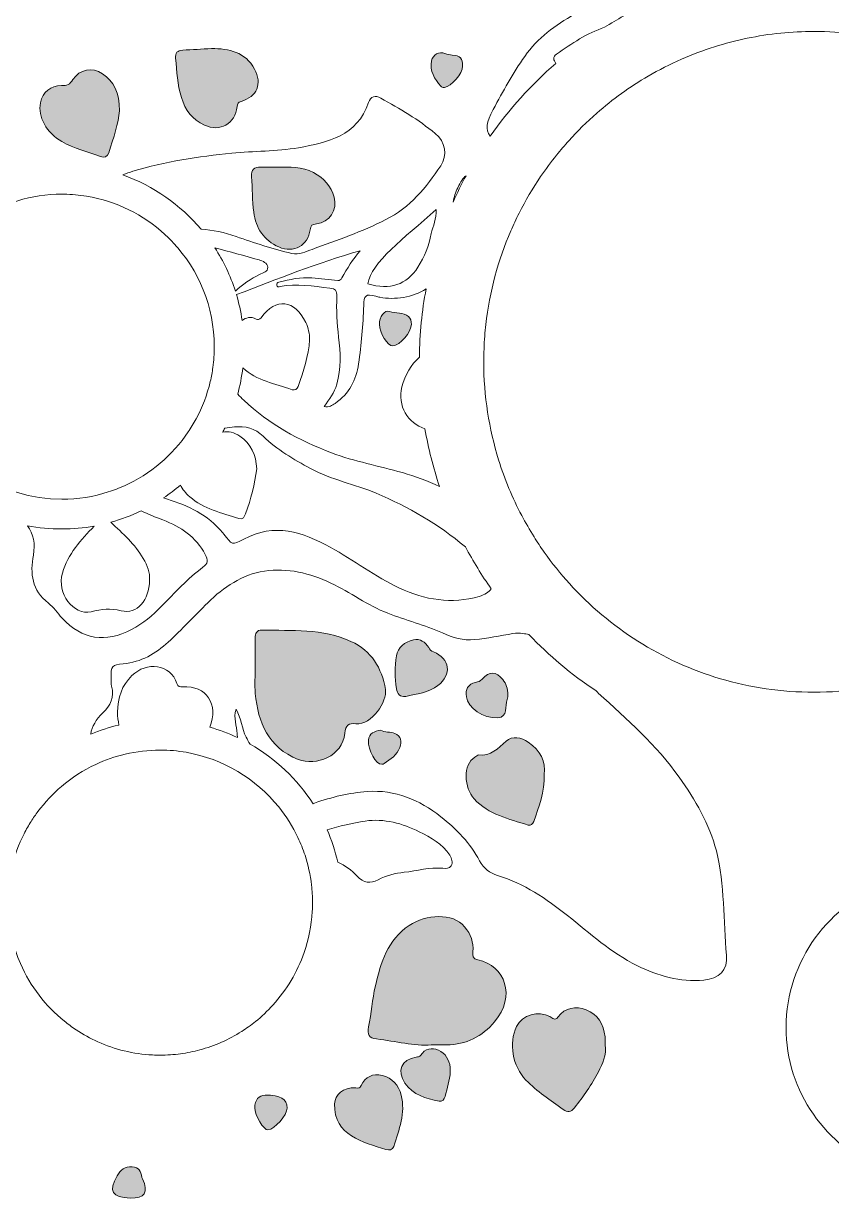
# Model space of a CAD drawing. Header units: inches. Extents: x 0 to 12, y -12 to 0.
# Drawn here: x 3.095 to 6.065, y -9.073 to -4.757 of the extents above; entities that cross this region are included whole.
import ezdxf

# ---------------------------------------------------------------- set-up
doc = ezdxf.new("R2010")
doc.units = ezdxf.units.IN
doc.header["$MEASUREMENT"] = 0
doc.layers.add('Layer 1', color=7, linetype='Continuous')

# ---------------------------------------------------------------- blocks, each defined once
blk = doc.blocks.new('block 2')
at = {"layer": 'Layer 1', "true_color": 0xffffff}
h = blk.add_hatch(color=7, dxfattribs=at)
h.dxf.hatch_style = 2
edge = h.paths.add_edge_path()
edge.add_spline(control_points=[(3.76, -5.1306), (3.818, -5.1571), (3.8734, -5.1259), (3.8803, -5.0626), (3.8814, -5.0519), (3.8831, -5.0469), (3.8949, -5.0435), (3.9536, -5.0268), (3.973, -4.979), (3.9445, -4.9254), (3.9102, -4.861), (3.8507, -4.8499), (3.7859, -4.8493), (3.7507, -4.8513), (3.7155, -4.8536), (3.6803, -4.8554), (3.6611, -4.8564), (3.6521, -4.865), (3.6542, -4.8851), (3.6592, -4.9335), (3.6605, -4.9819), (3.6754, -5.0293), (3.6901, -5.0758), (3.7158, -5.1104), (3.76, -5.1306)], knot_values=[0, 0, 0, 0, 1, 1, 1, 2, 2, 2, 3, 3, 3, 4, 4, 4, 5, 5, 5, 6, 6, 6, 7, 7, 7, 8, 8, 8, 8], degree=3, periodic=1)
h = blk.add_hatch(color=7, dxfattribs=at)
h.dxf.hatch_style = 2
edge = h.paths.add_edge_path()
edge.add_spline(control_points=[(4.6442, -4.8674), (4.6214, -4.8591), (4.6, -4.8711), (4.5952, -4.8949), (4.5875, -4.9324), (4.606, -4.9609), (4.6287, -4.9875), (4.6321, -4.9915), (4.6362, -4.9934), (4.6423, -4.9926), (4.6678, -4.9889), (4.709, -4.9412), (4.7092, -4.9144), (4.7093, -4.8854), (4.7004, -4.8754), (4.6711, -4.8736), (4.6615, -4.873), (4.6531, -4.8706), (4.6442, -4.8674)], knot_values=[0, 0, 0, 0, 1, 1, 1, 2, 2, 2, 3, 3, 3, 4, 4, 4, 5, 5, 5, 6, 6, 6, 6], degree=3, periodic=1)
h = blk.add_hatch(color=7, dxfattribs=at)
h.dxf.hatch_style = 2
edge = h.paths.add_edge_path()
edge.add_spline(control_points=[(3.2366, -5.1912), (3.2813, -5.2161), (3.3308, -5.2286), (3.3785, -5.2456), (3.3928, -5.2507), (3.4034, -5.2474), (3.4082, -5.2326), (3.426, -5.1775), (3.4453, -5.1228), (3.4474, -5.0778), (3.4478, -5.0109), (3.4269, -4.9696), (3.3858, -4.9421), (3.3483, -4.917), (3.3005, -4.9249), (3.277, -4.9635), (3.2659, -4.9817), (3.254, -4.986), (3.2344, -4.9856), (3.195, -4.9847), (3.166, -5.0097), (3.1577, -5.0485), (3.1468, -5.0996), (3.18, -5.1595), (3.2366, -5.1912)], knot_values=[0, 0, 0, 0, 1, 1, 1, 2, 2, 2, 3, 3, 3, 4, 4, 4, 5, 5, 5, 6, 6, 6, 7, 7, 7, 8, 8, 8, 8], degree=3, periodic=1)
h = blk.add_hatch(color=7, dxfattribs=at)
h.dxf.hatch_style = 2
edge = h.paths.add_edge_path()
edge.add_spline(control_points=[(3.9415, -5.4504), (3.9492, -5.5084), (3.9778, -5.554), (4.0336, -5.5782), (4.0885, -5.6019), (4.1407, -5.5735), (4.1487, -5.5149), (4.1509, -5.4989), (4.1567, -5.4949), (4.1718, -5.4932), (4.2196, -5.4877), (4.2498, -5.4423), (4.2367, -5.3955), (4.2251, -5.3546), (4.1996, -5.3246), (4.1613, -5.305), (4.1186, -5.2832), (4.0728, -5.2848), (4.0271, -5.2848), (4.0073, -5.2848), (3.9875, -5.2859), (3.9678, -5.2845), (3.9413, -5.2826), (3.9323, -5.2955), (3.9337, -5.3198), (3.9362, -5.3634), (3.9358, -5.4073), (3.9415, -5.4504)], knot_values=[0, 0, 0, 0, 1, 1, 1, 2, 2, 2, 3, 3, 3, 4, 4, 4, 5, 5, 5, 6, 6, 6, 7, 7, 7, 8, 8, 8, 9, 9, 9, 9], degree=3, periodic=1)
h = blk.add_hatch(color=7, dxfattribs=at)
h.dxf.hatch_style = 2
edge = h.paths.add_edge_path()
edge.add_spline(control_points=[(4.4522, -5.9418), (4.4782, -5.9407), (4.5218, -5.8899), (4.521, -5.8618), (4.5207, -5.851), (4.5189, -5.8404), (4.5104, -5.8335), (4.4904, -5.8172), (4.4636, -5.8243), (4.4406, -5.8148), (4.4231, -5.8076), (4.4026, -5.8363), (4.403, -5.8621), (4.4035, -5.8935), (4.4339, -5.9426), (4.4522, -5.9418)], knot_values=[0, 0, 0, 0, 1, 1, 1, 2, 2, 2, 3, 3, 3, 4, 4, 4, 5, 5, 5, 5], degree=3, periodic=1)
h = blk.add_hatch(color=7, dxfattribs=at)
h.dxf.hatch_style = 2
edge = h.paths.add_edge_path()
edge.add_spline(control_points=[(4.4256, -7.2035), (4.4119, -7.1244), (4.3746, -7.0615), (4.2987, -7.0267), (4.1937, -6.9785), (4.0813, -6.9883), (3.9707, -6.9852), (3.9523, -6.9847), (3.9465, -6.9982), (3.9466, -7.0149), (3.9468, -7.0503), (3.9467, -7.0857), (3.9467, -7.1211), (3.9467, -7.1533), (3.9441, -7.1858), (3.9472, -7.2177), (3.9577, -7.3255), (3.993, -7.4156), (4.1052, -7.4603), (4.1697, -7.486), (4.2685, -7.449), (4.2763, -7.3639), (4.2791, -7.3338), (4.29, -7.3265), (4.3161, -7.3291), (4.3764, -7.3351), (4.4329, -7.2459), (4.4256, -7.2035)], knot_values=[0, 0, 0, 0, 1, 1, 1, 2, 2, 2, 3, 3, 3, 4, 4, 4, 5, 5, 5, 6, 6, 6, 7, 7, 7, 8, 8, 8, 9, 9, 9, 9], degree=3, periodic=1)
h = blk.add_hatch(color=7, dxfattribs=at)
h.dxf.hatch_style = 2
edge = h.paths.add_edge_path()
edge.add_spline(control_points=[(4.602, -7.0657), (4.5932, -7.0623), (4.589, -7.0564), (4.5843, -7.0496), (4.5708, -7.0298), (4.5541, -7.0145), (4.528, -7.0211), (4.4967, -7.0289), (4.471, -7.0483), (4.466, -7.0799), (4.4596, -7.1195), (4.459, -7.1604), (4.4658, -7.2007), (4.469, -7.2199), (4.478, -7.2315), (4.4999, -7.2287), (4.5406, -7.2193), (4.584, -7.2151), (4.6185, -7.1887), (4.6711, -7.1485), (4.6625, -7.089), (4.602, -7.0657)], knot_values=[0, 0, 0, 0, 1, 1, 1, 2, 2, 2, 3, 3, 3, 4, 4, 4, 5, 5, 5, 6, 6, 6, 7, 7, 7, 7], degree=3, periodic=1)
h = blk.add_hatch(color=7, dxfattribs=at)
h.dxf.hatch_style = 2
edge = h.paths.add_edge_path()
edge.add_spline(control_points=[(4.8386, -7.3072), (4.8762, -7.3042), (4.8646, -7.2645), (4.8729, -7.2403), (4.8753, -7.2336), (4.8751, -7.226), (4.8753, -7.2247), (4.8763, -7.199), (4.8687, -7.182), (4.8569, -7.1671), (4.8319, -7.1356), (4.8072, -7.1349), (4.7808, -7.1655), (4.7738, -7.1736), (4.766, -7.1753), (4.7568, -7.1774), (4.729, -7.184), (4.7181, -7.2018), (4.7228, -7.2306), (4.7294, -7.2708), (4.7846, -7.3115), (4.8386, -7.3072)], knot_values=[0, 0, 0, 0, 1, 1, 1, 2, 2, 2, 3, 3, 3, 4, 4, 4, 5, 5, 5, 6, 6, 6, 7, 7, 7, 7], degree=3, periodic=1)
h = blk.add_hatch(color=7, dxfattribs=at)
h.dxf.hatch_style = 2
edge = h.paths.add_edge_path()
edge.add_spline(control_points=[(4.4599, -7.3646), (4.4432, -7.358), (4.4232, -7.3628), (4.4077, -7.3523), (4.3857, -7.3578), (4.3645, -7.3634), (4.3631, -7.3894), (4.361, -7.4263), (4.3913, -7.479), (4.4121, -7.4779), (4.4152, -7.4778), (4.4186, -7.4772), (4.421, -7.4755), (4.4444, -7.46), (4.4677, -7.4437), (4.4784, -7.4164), (4.4868, -7.3949), (4.4834, -7.3739), (4.4599, -7.3646)], knot_values=[0, 0, 0, 0, 1, 1, 1, 2, 2, 2, 3, 3, 3, 4, 4, 4, 5, 5, 5, 6, 6, 6, 6], degree=3, periodic=1)
h = blk.add_hatch(color=7, dxfattribs=at)
h.dxf.hatch_style = 2
edge = h.paths.add_edge_path()
edge.add_spline(control_points=[(4.9505, -7.397), (4.9244, -7.3787), (4.8917, -7.3728), (4.8692, -7.3932), (4.839, -7.4207), (4.8125, -7.4483), (4.7675, -7.444), (4.7635, -7.4436), (4.759, -7.4495), (4.7545, -7.4521), (4.709, -7.4777), (4.7141, -7.565), (4.7515, -7.6051), (4.8051, -7.6627), (4.8789, -7.6791), (4.9497, -7.7013), (4.9602, -7.7046), (4.967, -7.6982), (4.9707, -7.6878), (4.9896, -7.6341), (5.01, -7.5808), (5.0092, -7.5153), (5.0154, -7.4686), (4.994, -7.4274), (4.9505, -7.397)], knot_values=[0, 0, 0, 0, 1, 1, 1, 2, 2, 2, 3, 3, 3, 4, 4, 4, 5, 5, 5, 6, 6, 6, 7, 7, 7, 8, 8, 8, 8], degree=3, periodic=1)
h = blk.add_hatch(color=7, dxfattribs=at)
h.dxf.hatch_style = 2
edge = h.paths.add_edge_path()
edge.add_spline(control_points=[(4.7166, -8.0751), (4.6732, -8.0222), (4.5736, -8.0291), (4.5127, -8.0699), (4.4333, -8.123), (4.4087, -8.2059), (4.3885, -8.292), (4.3768, -8.3416), (4.3739, -8.3926), (4.3636, -8.4422), (4.3576, -8.4709), (4.365, -8.4834), (4.3928, -8.4869), (4.4628, -8.4957), (4.5319, -8.5132), (4.5939, -8.5088), (4.6188, -8.5088), (4.6344, -8.509), (4.65, -8.5087), (4.7217, -8.5072), (4.7804, -8.4786), (4.8266, -8.424), (4.9061, -8.33), (4.8661, -8.2173), (4.7645, -8.1969), (4.7451, -8.193), (4.746, -8.1804), (4.7472, -8.1666), (4.75, -8.1316), (4.7393, -8.1028), (4.7166, -8.0751)], knot_values=[0, 0, 0, 0, 1, 1, 1, 2, 2, 2, 3, 3, 3, 4, 4, 4, 5, 5, 5, 6, 6, 6, 7, 7, 7, 8, 8, 8, 9, 9, 9, 10, 10, 10, 10], degree=3, periodic=1)
h = blk.add_hatch(color=7, dxfattribs=at)
h.dxf.hatch_style = 2
edge = h.paths.add_edge_path()
edge.add_spline(control_points=[(5.2329, -8.4789), (5.2266, -8.4338), (5.2058, -8.3954), (5.1626, -8.3798), (5.1255, -8.3664), (5.0863, -8.3698), (5.059, -8.407), (5.0487, -8.4211), (5.0397, -8.4104), (5.0299, -8.4049), (4.9871, -8.3808), (4.9291, -8.3984), (4.9075, -8.4416), (4.8778, -8.501), (4.8924, -8.5876), (4.9419, -8.638), (4.9827, -8.6797), (5.0315, -8.7116), (5.0784, -8.7457), (5.0949, -8.7577), (5.1071, -8.7565), (5.1205, -8.7395), (5.1532, -8.6978), (5.1836, -8.6548), (5.2081, -8.6078), (5.224, -8.5771), (5.2384, -8.546), (5.2331, -8.5087), (5.2331, -8.4996), (5.2344, -8.489), (5.2329, -8.4789)], knot_values=[0, 0, 0, 0, 1, 1, 1, 2, 2, 2, 3, 3, 3, 4, 4, 4, 5, 5, 5, 6, 6, 6, 7, 7, 7, 8, 8, 8, 9, 9, 9, 10, 10, 10, 10], degree=3, periodic=1)
h = blk.add_hatch(color=7, dxfattribs=at)
h.dxf.hatch_style = 2
edge = h.paths.add_edge_path()
edge.add_spline(control_points=[(4.6201, -8.5279), (4.5956, -8.5178), (4.5709, -8.5211), (4.5548, -8.5473), (4.5513, -8.5529), (4.5443, -8.5527), (4.5381, -8.5538), (4.4842, -8.5633), (4.4663, -8.6037), (4.497, -8.6492), (4.5267, -8.6933), (4.5743, -8.7055), (4.6224, -8.7153), (4.6351, -8.7178), (4.6415, -8.7085), (4.6444, -8.6978), (4.6523, -8.6679), (4.6622, -8.6384), (4.6636, -8.6072), (4.6636, -8.602), (4.6642, -8.5967), (4.6635, -8.5916), (4.6596, -8.5632), (4.6467, -8.5389), (4.6201, -8.5279)], knot_values=[0, 0, 0, 0, 1, 1, 1, 2, 2, 2, 3, 3, 3, 4, 4, 4, 5, 5, 5, 6, 6, 6, 7, 7, 7, 8, 8, 8, 8], degree=3, periodic=1)
h = blk.add_hatch(color=7, dxfattribs=at)
h.dxf.hatch_style = 2
edge = h.paths.add_edge_path()
edge.add_spline(control_points=[(4.3361, -8.6583), (4.3316, -8.6676), (4.3262, -8.6677), (4.3165, -8.6668), (4.2702, -8.6626), (4.2388, -8.6919), (4.2386, -8.7251), (4.2373, -8.7856), (4.2629, -8.8188), (4.3006, -8.8424), (4.3394, -8.8668), (4.3839, -8.879), (4.4274, -8.8928), (4.4397, -8.8966), (4.4513, -8.8948), (4.4557, -8.8813), (4.4756, -8.8202), (4.5002, -8.7592), (4.4831, -8.6933), (4.4738, -8.6574), (4.451, -8.6293), (4.4133, -8.6206), (4.3792, -8.6126), (4.3519, -8.6258), (4.3361, -8.6583)], knot_values=[0, 0, 0, 0, 1, 1, 1, 2, 2, 2, 3, 3, 3, 4, 4, 4, 5, 5, 5, 6, 6, 6, 7, 7, 7, 8, 8, 8, 8], degree=3, periodic=1)
h = blk.add_hatch(color=7, dxfattribs=at)
h.dxf.hatch_style = 2
edge = h.paths.add_edge_path()
edge.add_spline(control_points=[(3.9937, -8.8208), (4.0183, -8.8187), (4.0638, -8.7668), (4.0639, -8.7405), (4.0642, -8.7078), (4.0388, -8.6928), (3.9838, -8.6934), (3.9597, -8.6937), (3.945, -8.7114), (3.9452, -8.74), (3.9453, -8.7674), (3.9782, -8.8221), (3.9937, -8.8208)], knot_values=[0, 0, 0, 0, 1, 1, 1, 2, 2, 2, 3, 3, 3, 4, 4, 4, 4], degree=3, periodic=1)
h = blk.add_hatch(color=7, dxfattribs=at)
h.dxf.hatch_style = 2
edge = h.paths.add_edge_path()
edge.add_spline(control_points=[(3.4942, -8.9562), (3.4683, -8.9552), (3.4512, -8.968), (3.4389, -8.9896), (3.4069, -9.0464), (3.4206, -9.0696), (3.4875, -9.0714), (3.5416, -9.0728), (3.5561, -9.0501), (3.5322, -9.0011), (3.5313, -8.9992), (3.5301, -8.9974), (3.5298, -8.9954), (3.5273, -8.9738), (3.5197, -8.9571), (3.4942, -8.9562)], knot_values=[0, 0, 0, 0, 1, 1, 1, 2, 2, 2, 3, 3, 3, 4, 4, 4, 5, 5, 5, 5], degree=3, periodic=1)
at = {"layer": 'Layer 1', "lineweight": 0}
for points, knots in [([(4.8219, -5.073), (4.8574, -5.0064), (4.8937, -4.9399), (4.9373, -4.8781), (4.9849, -4.8106), (5.049, -4.7624), (5.121, -4.7235), (5.163, -4.7009), (5.2049, -4.6798), (5.2516, -4.6674), (5.2927, -4.6566), (5.338, -4.668), (5.3741, -4.6921), (5.3247, -4.7159), (5.2769, -4.7423), (5.2308, -4.7713), (5.166, -4.7928), (5.1101, -4.8309), (5.0545, -4.8695), (5.0394, -4.88), (5.0433, -4.8919), (5.0515, -4.9042), (4.9606, -4.9827), (4.8798, -5.0724), (4.8109, -5.1712), (4.7915, -5.1448), (4.7959, -5.1214), (4.8219, -5.073)], [0, 0, 0, 0, 1, 1, 1, 2, 2, 2, 3, 3, 3, 4, 4, 4, 5, 5, 5, 6, 6, 6, 7, 7, 7, 8, 8, 8, 9, 9, 9, 9]), ([(7.0028, -6.6823), (6.981, -6.7142), (6.9577, -6.7452), (6.933, -6.7748), (6.9137, -6.7981), (6.8934, -6.8207), (6.8723, -6.8425), (6.7834, -6.9346), (6.6801, -7.0127), (6.5659, -7.0731), (6.4477, -7.1357), (6.3178, -7.1794), (6.1806, -7.1999), (6.1217, -7.2088), (6.0615, -7.2134), (6.0001, -7.2134), (5.8808, -7.2134), (5.7655, -7.196), (5.6566, -7.1638), (5.4405, -7.0999), (5.2494, -6.9774), (5.1017, -6.8146), (5.0685, -6.7781), (5.0376, -6.7395), (5.009, -6.6991), (4.996, -6.6807), (4.9835, -6.6621), (4.9716, -6.643), (4.9555, -6.6174), (4.9403, -6.5912), (4.9263, -6.5644), (4.892, -6.4995), (4.8635, -6.4313), (4.8415, -6.3603), (4.8059, -6.2464), (4.7867, -6.1255), (4.7867, -6), (4.7867, -5.9682), (4.788, -5.9366), (4.7905, -5.9053), (4.7915, -5.8912), (4.7928, -5.8771), (4.7945, -5.8631), (4.8081, -5.7423), (4.8395, -5.6267), (4.8863, -5.5192), (4.8956, -5.4973), (4.9058, -5.4757), (4.9165, -5.4545), (4.9402, -5.4077), (4.9667, -5.3627), (4.9959, -5.3196), (5.0145, -5.2925), (5.034, -5.2662), (5.0547, -5.2406), (5.069, -5.2227), (5.0838, -5.2052), (5.0994, -5.1882), (5.1313, -5.1524), (5.1656, -5.1187), (5.2019, -5.087), (5.2602, -5.036), (5.3235, -4.9903), (5.3909, -4.951), (5.4305, -4.928), (5.4713, -4.9071), (5.5135, -4.8887), (5.5528, -4.8713), (5.5933, -4.856), (5.6347, -4.8431), (5.7128, -4.8182), (5.7944, -4.8012), (5.8784, -4.7928), (5.9184, -4.7888), (5.959, -4.7867), (6.0001, -4.7867), (6.0522, -4.7867), (6.1034, -4.79), (6.1537, -4.7963), (6.2981, -4.8148), (6.4347, -4.8585), (6.5587, -4.9232), (6.6073, -4.9485), (6.654, -4.977), (6.6984, -5.0084), (6.7378, -5.0363), (6.7753, -5.0663), (6.811, -5.0985), (6.8312, -5.1164), (6.8505, -5.135), (6.8691, -5.1544), (6.886, -5.1716), (6.9023, -5.1894), (6.918, -5.2075), (7.0269, -5.3335), (7.1103, -5.482), (7.1603, -5.6449), (7.1744, -5.6906), (7.1858, -5.7374), (7.1942, -5.7852), (7.2017, -5.8263), (7.207, -5.8681), (7.2101, -5.9105), (7.2123, -5.94), (7.2134, -5.9699), (7.2134, -6), (7.2134, -6.018), (7.213, -6.0357), (7.2122, -6.0534), (7.2067, -6.1813), (7.1812, -6.3041), (7.1388, -6.4188), (7.1255, -6.455), (7.1103, -6.4906), (7.0938, -6.5252), (7.0792, -6.5553), (7.0634, -6.5848), (7.0465, -6.6135), (7.0327, -6.637), (7.0181, -6.6599), (7.0028, -6.6823)], [0, 0, 0, 0, 1, 1, 1, 2, 2, 2, 3, 3, 3, 4, 4, 4, 5, 5, 5, 6, 6, 6, 7, 7, 7, 8, 8, 8, 9, 9, 9, 10, 10, 10, 11, 11, 11, 12, 12, 12, 13, 13, 13, 14, 14, 14, 15, 15, 15, 16, 16, 16, 17, 17, 17, 18, 18, 18, 19, 19, 19, 20, 20, 20, 21, 21, 21, 22, 22, 22, 23, 23, 23, 24, 24, 24, 25, 25, 25, 26, 26, 26, 27, 27, 27, 28, 28, 28, 29, 29, 29, 30, 30, 30, 31, 31, 31, 32, 32, 32, 33, 33, 33, 34, 34, 34, 35, 35, 35, 36, 36, 36, 37, 37, 37, 38, 38, 38, 39, 39, 39, 40, 40, 40, 40]), ([(3.76, -5.1306), (3.818, -5.1571), (3.8734, -5.1259), (3.8803, -5.0626), (3.8814, -5.0519), (3.8831, -5.0469), (3.8949, -5.0435), (3.9536, -5.0268), (3.973, -4.979), (3.9445, -4.9254), (3.9102, -4.861), (3.8507, -4.8499), (3.7859, -4.8493), (3.7507, -4.8513), (3.7155, -4.8536), (3.6803, -4.8554), (3.6611, -4.8564), (3.6521, -4.865), (3.6542, -4.8851), (3.6592, -4.9335), (3.6605, -4.9819), (3.6754, -5.0293), (3.6901, -5.0758), (3.7158, -5.1104), (3.76, -5.1306)], [0, 0, 0, 0, 1, 1, 1, 2, 2, 2, 3, 3, 3, 4, 4, 4, 5, 5, 5, 6, 6, 6, 7, 7, 7, 8, 8, 8, 8]), ([(4.6442, -4.8674), (4.6214, -4.8591), (4.6, -4.8711), (4.5952, -4.8949), (4.5875, -4.9324), (4.606, -4.9609), (4.6287, -4.9875), (4.6321, -4.9915), (4.6362, -4.9934), (4.6423, -4.9926), (4.6678, -4.9889), (4.709, -4.9412), (4.7092, -4.9144), (4.7093, -4.8854), (4.7004, -4.8754), (4.6711, -4.8736), (4.6615, -4.873), (4.6531, -4.8706), (4.6442, -4.8674)], [0, 0, 0, 0, 1, 1, 1, 2, 2, 2, 3, 3, 3, 4, 4, 4, 5, 5, 5, 6, 6, 6, 6]), ([(3.2366, -5.1912), (3.2813, -5.2161), (3.3308, -5.2286), (3.3785, -5.2456), (3.3928, -5.2507), (3.4034, -5.2474), (3.4082, -5.2326), (3.426, -5.1775), (3.4453, -5.1228), (3.4474, -5.0778), (3.4478, -5.0109), (3.4269, -4.9696), (3.3858, -4.9421), (3.3483, -4.917), (3.3005, -4.9249), (3.277, -4.9635), (3.2659, -4.9817), (3.254, -4.986), (3.2344, -4.9856), (3.195, -4.9847), (3.166, -5.0097), (3.1577, -5.0485), (3.1468, -5.0996), (3.18, -5.1595), (3.2366, -5.1912)], [0, 0, 0, 0, 1, 1, 1, 2, 2, 2, 3, 3, 3, 4, 4, 4, 5, 5, 5, 6, 6, 6, 7, 7, 7, 8, 8, 8, 8]), ([(3.4974, -5.3002), (3.6158, -5.2641), (3.738, -5.246), (3.8605, -5.2337), (3.9419, -5.2255), (4.0241, -5.2278), (4.1053, -5.2137), (4.2149, -5.1942), (4.3206, -5.1705), (4.3637, -5.0477), (4.3713, -5.0256), (4.3877, -5.0198), (4.4081, -5.0313), (4.4778, -5.0705), (4.5472, -5.1103), (4.6085, -5.1616), (4.6455, -5.1923), (4.6544, -5.2409), (4.6284, -5.2799), (4.5755, -5.3598), (4.5156, -5.433), (4.4269, -5.4778), (4.3395, -5.5219), (4.2477, -5.5538), (4.1562, -5.5869), (4.1322, -5.5956), (4.1091, -5.6085), (4.0815, -5.6019), (4.0119, -5.5853), (3.944, -5.5635), (3.8766, -5.54), (3.834, -5.5252), (3.7908, -5.5152), (3.7476, -5.513), (3.6719, -5.4234), (3.5731, -5.3538), (3.4605, -5.3137), (3.4726, -5.3085), (3.4848, -5.3041), (3.4974, -5.3002)], [0, 0, 0, 0, 1, 1, 1, 2, 2, 2, 3, 3, 3, 4, 4, 4, 5, 5, 5, 6, 6, 6, 7, 7, 7, 8, 8, 8, 9, 9, 9, 10, 10, 10, 11, 11, 11, 12, 12, 12, 13, 13, 13, 13]), ([(3.9415, -5.4504), (3.9492, -5.5084), (3.9778, -5.554), (4.0336, -5.5782), (4.0885, -5.6019), (4.1407, -5.5735), (4.1487, -5.5149), (4.1509, -5.4989), (4.1567, -5.4949), (4.1718, -5.4932), (4.2196, -5.4877), (4.2498, -5.4423), (4.2367, -5.3955), (4.2251, -5.3546), (4.1996, -5.3246), (4.1613, -5.305), (4.1186, -5.2832), (4.0728, -5.2848), (4.0271, -5.2848), (4.0073, -5.2848), (3.9875, -5.2859), (3.9678, -5.2845), (3.9413, -5.2826), (3.9323, -5.2955), (3.9337, -5.3198), (3.9362, -5.3634), (3.9358, -5.4073), (3.9415, -5.4504)], [0, 0, 0, 0, 1, 1, 1, 2, 2, 2, 3, 3, 3, 4, 4, 4, 5, 5, 5, 6, 6, 6, 7, 7, 7, 8, 8, 8, 9, 9, 9, 9]), ([(4.6909, -5.3606), (4.7006, -5.3395), (4.7108, -5.3246), (4.7216, -5.3163), (4.7045, -5.348), (4.6887, -5.3803), (4.6741, -5.4134), (4.6777, -5.3955), (4.6831, -5.3778), (4.6909, -5.3606)], [0, 0, 0, 0, 1, 1, 1, 2, 2, 2, 3, 3, 3, 3]), ([(2.7009, -6.1102), (2.6847, -6.0578), (2.6759, -6.0021), (2.6759, -5.9445), (2.6759, -5.9394), (2.676, -5.9342), (2.676, -5.9291), (2.6767, -5.9075), (2.6785, -5.8863), (2.6815, -5.8655), (2.6822, -5.86), (2.683, -5.8548), (2.684, -5.8495), (2.7058, -5.7223), (2.7706, -5.6096), (2.863, -5.5271), (2.8849, -5.5075), (2.9083, -5.4896), (2.9331, -5.4735), (2.9763, -5.4457), (3.0235, -5.4235), (3.0738, -5.4084), (3.1252, -5.3927), (3.1798, -5.3844), (3.2362, -5.3844), (3.2388, -5.3844), (3.2415, -5.3844), (3.2441, -5.3845), (3.2722, -5.3848), (3.2998, -5.3873), (3.3267, -5.3917), (3.4367, -5.4096), (3.536, -5.4598), (3.6147, -5.532), (3.6253, -5.5417), (3.6356, -5.5519), (3.6455, -5.5625), (3.7391, -5.6627), (3.7963, -5.797), (3.7963, -5.9445), (3.7963, -5.9703), (3.7945, -5.9956), (3.7912, -6.0205), (3.7888, -6.038), (3.7856, -6.0552), (3.7817, -6.0721), (3.7703, -6.1207), (3.7526, -6.1669), (3.7294, -6.2098), (3.7206, -6.2262), (3.7109, -6.242), (3.7005, -6.2574), (3.6426, -6.3432), (3.5613, -6.4123), (3.466, -6.4552), (3.4469, -6.4639), (3.4272, -6.4716), (3.4069, -6.478), (3.353, -6.4953), (3.2956, -6.5046), (3.2362, -6.5046), (3.0094, -6.5046), (2.8135, -6.3692), (2.7256, -6.1749), (2.716, -6.1539), (2.7078, -6.1324), (2.7009, -6.1102)], [0, 0, 0, 0, 1, 1, 1, 2, 2, 2, 3, 3, 3, 4, 4, 4, 5, 5, 5, 6, 6, 6, 7, 7, 7, 8, 8, 8, 9, 9, 9, 10, 10, 10, 11, 11, 11, 12, 12, 12, 13, 13, 13, 14, 14, 14, 15, 15, 15, 16, 16, 16, 17, 17, 17, 18, 18, 18, 19, 19, 19, 20, 20, 20, 21, 21, 21, 22, 22, 22, 22]), ([(4.5938, -5.5292), (4.5845, -5.5728), (4.5694, -5.6146), (4.5449, -5.6523), (4.5024, -5.7178), (4.4435, -5.7373), (4.3606, -5.7134), (4.3731, -5.6337), (4.4931, -5.5477), (4.6115, -5.4409), (4.6141, -5.4741), (4.5997, -5.5012), (4.5938, -5.5292)], [0, 0, 0, 0, 1, 1, 1, 2, 2, 2, 3, 3, 3, 4, 4, 4, 4]), ([(3.7981, -5.581), (3.8526, -5.5955), (3.9069, -5.6105), (3.961, -5.6257), (3.9749, -5.6296), (3.9912, -5.637), (3.9926, -5.6523), (3.9944, -5.6699), (3.9752, -5.6721), (3.9631, -5.6787), (3.931, -5.6959), (3.9006, -5.7155), (3.8738, -5.7403), (3.8556, -5.6835), (3.8301, -5.63), (3.7981, -5.581)], [0, 0, 0, 0, 1, 1, 1, 2, 2, 2, 3, 3, 3, 4, 4, 4, 5, 5, 5, 5]), ([(3.901, -6.0225), (3.9527, -6.068), (4.0192, -6.0814), (4.0823, -6.1023), (4.0926, -6.1057), (4.1012, -6.0998), (4.1046, -6.09), (4.1241, -6.0343), (4.1427, -5.9783), (4.1467, -5.9187), (4.1467, -5.8964), (4.1421, -5.8755), (4.1326, -5.8554), (4.0925, -5.771), (4.0227, -5.7633), (3.9681, -5.8379), (3.9623, -5.8457), (3.9566, -5.847), (3.9499, -5.8429), (3.9309, -5.8313), (3.9117, -5.8384), (3.8985, -5.8478), (3.8985, -5.8478), (3.8985, -5.8478), (3.8985, -5.8478), (3.894, -5.8155), (3.887, -5.7838), (3.8777, -5.7531), (4.0283, -5.6959), (4.1773, -5.6355), (4.3331, -5.5919), (4.3062, -5.6232), (4.2847, -5.657), (4.2652, -5.6921), (4.2619, -5.698), (4.2577, -5.702), (4.2505, -5.7012), (4.2187, -5.6982), (4.1867, -5.6955), (4.1551, -5.6921), (4.1135, -5.6877), (4.074, -5.6981), (4.0341, -5.7069), (4.0288, -5.708), (4.0247, -5.7124), (4.0258, -5.7182), (4.027, -5.7253), (4.0331, -5.7249), (4.0381, -5.7239), (4.0995, -5.7105), (4.1598, -5.7227), (4.2205, -5.7291), (4.2426, -5.7313), (4.2474, -5.7385), (4.2467, -5.7599), (4.2449, -5.8096), (4.2473, -5.8589), (4.2534, -5.9089), (4.2602, -5.966), (4.263, -6.0245), (4.2466, -6.0823), (4.2377, -6.1135), (4.2192, -6.1378), (4.1998, -6.1645), (4.219, -6.1689), (4.2294, -6.1599), (4.2403, -6.1525), (4.2926, -6.118), (4.3178, -6.0663), (4.3266, -6.0073), (4.337, -5.9364), (4.3431, -5.865), (4.3455, -5.7934), (4.3467, -5.7549), (4.3524, -5.75), (4.3902, -5.7585), (4.3953, -5.7596), (4.4002, -5.7619), (4.4052, -5.763), (4.4592, -5.7732), (4.5258, -5.7641), (4.5749, -5.732), (4.5595, -5.8134), (4.551, -5.8973), (4.5501, -5.9828), (4.5201, -6.0102), (4.4981, -6.0463), (4.4862, -6.0923), (4.4684, -6.161), (4.508, -6.2269), (4.5708, -6.2456), (4.5831, -6.3182), (4.601, -6.3891), (4.624, -6.4575), (4.5805, -6.4374), (4.5349, -6.4209), (4.4877, -6.407), (4.4013, -6.3817), (4.3122, -6.3666), (4.2277, -6.3342), (4.1085, -6.2887), (3.997, -6.2292), (3.9044, -6.141), (3.897, -6.1339), (3.8897, -6.1267), (3.8824, -6.1192), (3.891, -6.0878), (3.8973, -6.0555), (3.901, -6.0225)], [0, 0, 0, 0, 1, 1, 1, 2, 2, 2, 3, 3, 3, 4, 4, 4, 5, 5, 5, 6, 6, 6, 7, 7, 7, 8, 8, 8, 9, 9, 9, 10, 10, 10, 11, 11, 11, 12, 12, 12, 13, 13, 13, 14, 14, 14, 15, 15, 15, 16, 16, 16, 17, 17, 17, 18, 18, 18, 19, 19, 19, 20, 20, 20, 21, 21, 21, 22, 22, 22, 23, 23, 23, 24, 24, 24, 25, 25, 25, 26, 26, 26, 27, 27, 27, 28, 28, 28, 29, 29, 29, 30, 30, 30, 31, 31, 31, 32, 32, 32, 33, 33, 33, 34, 34, 34, 35, 35, 35, 36, 36, 36, 36]), ([(4.4522, -5.9418), (4.4782, -5.9407), (4.5218, -5.8899), (4.521, -5.8618), (4.5207, -5.851), (4.5189, -5.8404), (4.5104, -5.8335), (4.4904, -5.8172), (4.4636, -5.8243), (4.4406, -5.8148), (4.4231, -5.8076), (4.4026, -5.8363), (4.403, -5.8621), (4.4035, -5.8935), (4.4339, -5.9426), (4.4522, -5.9418)], [0, 0, 0, 0, 1, 1, 1, 2, 2, 2, 3, 3, 3, 4, 4, 4, 5, 5, 5, 5]), ([(3.6717, -6.4525), (3.6718, -6.4525), (3.6718, -6.4524), (3.6719, -6.4524), (3.6801, -6.4684), (3.6917, -6.4828), (3.706, -6.4955), (3.7572, -6.5414), (3.824, -6.5544), (3.8867, -6.5756), (3.902, -6.5808), (3.9075, -6.5677), (3.9113, -6.5577), (3.9314, -6.5041), (3.9451, -6.4489), (3.9525, -6.3929), (3.9503, -6.3422), (3.9313, -6.3014), (3.8901, -6.2725), (3.8704, -6.2587), (3.8478, -6.2544), (3.8271, -6.2589), (3.8271, -6.2589), (3.8271, -6.2588), (3.8272, -6.2588), (3.8299, -6.2537), (3.8326, -6.2487), (3.8351, -6.2435), (3.8469, -6.242), (3.8587, -6.2406), (3.8706, -6.2392), (3.9097, -6.2349), (3.9455, -6.2434), (3.976, -6.2734), (4.0266, -6.3232), (4.0884, -6.3578), (4.1502, -6.3919), (4.2263, -6.4337), (4.3122, -6.4488), (4.3912, -6.4824), (4.5105, -6.5332), (4.621, -6.5971), (4.7192, -6.6794), (4.7477, -6.733), (4.7795, -6.7845), (4.8144, -6.8338), (4.8055, -6.8459), (4.7906, -6.8555), (4.7702, -6.8613), (4.6685, -6.8905), (4.5702, -6.8746), (4.4769, -6.831), (4.3876, -6.7895), (4.3091, -6.7284), (4.2227, -6.681), (4.1199, -6.6246), (4.0178, -6.5902), (3.9045, -6.6516), (3.8624, -6.6744), (3.8612, -6.6719), (3.8309, -6.6327), (3.8263, -6.627), (3.8217, -6.6214), (3.8169, -6.616), (3.7598, -6.5538), (3.6865, -6.5223), (3.6097, -6.4999), (3.6313, -6.4853), (3.652, -6.4695), (3.6717, -6.4525)], [0, 0, 0, 0, 1, 1, 1, 2, 2, 2, 3, 3, 3, 4, 4, 4, 5, 5, 5, 6, 6, 6, 7, 7, 7, 8, 8, 8, 9, 9, 9, 10, 10, 10, 11, 11, 11, 12, 12, 12, 13, 13, 13, 14, 14, 14, 15, 15, 15, 16, 16, 16, 17, 17, 17, 18, 18, 18, 19, 19, 19, 20, 20, 20, 21, 21, 21, 22, 22, 22, 23, 23, 23, 23]), ([(3.2367, -6.9412), (3.2198, -6.9231), (3.206, -6.9009), (3.1865, -6.886), (3.1258, -6.8396), (3.1188, -6.7778), (3.1315, -6.7096), (3.1391, -6.6684), (3.132, -6.6323), (3.1094, -6.6019), (3.1503, -6.6098), (3.1928, -6.6139), (3.2362, -6.6139), (3.2769, -6.6139), (3.3166, -6.6103), (3.3552, -6.6034), (3.3552, -6.6034), (3.3553, -6.6034), (3.3553, -6.6034), (3.306, -6.6537), (3.2582, -6.7052), (3.238, -6.7763), (3.2175, -6.8486), (3.278, -6.9331), (3.3437, -6.9176), (3.3822, -6.9085), (3.4142, -6.9048), (3.4542, -6.9143), (3.5129, -6.9281), (3.5575, -6.8752), (3.5584, -6.8021), (3.5607, -6.7745), (3.5501, -6.7473), (3.5353, -6.7222), (3.5046, -6.6699), (3.46, -6.6298), (3.4159, -6.5894), (3.416, -6.5894), (3.416, -6.5894), (3.416, -6.5894), (3.4547, -6.5787), (3.4917, -6.5645), (3.5272, -6.5473), (3.5533, -6.5594), (3.5802, -6.5706), (3.6078, -6.5809), (3.6731, -6.6055), (3.7292, -6.6428), (3.7631, -6.7077), (3.7741, -6.7282), (3.7733, -6.7405), (3.7544, -6.7546), (3.6984, -6.7966), (3.6513, -6.8478), (3.6027, -6.8975), (3.5698, -6.9312), (3.5349, -6.961), (3.4927, -6.9831), (3.3965, -7.0335), (3.3112, -7.0206), (3.2367, -6.9412)], [0, 0, 0, 0, 1, 1, 1, 2, 2, 2, 3, 3, 3, 4, 4, 4, 5, 5, 5, 6, 6, 6, 7, 7, 7, 8, 8, 8, 9, 9, 9, 10, 10, 10, 11, 11, 11, 12, 12, 12, 13, 13, 13, 14, 14, 14, 15, 15, 15, 16, 16, 16, 17, 17, 17, 18, 18, 18, 19, 19, 19, 20, 20, 20, 20]), ([(5.5956, -8.2705), (5.5078, -8.2785), (5.427, -8.2559), (5.3495, -8.2171), (5.2549, -8.1698), (5.1772, -8.0989), (5.0951, -8.0339), (5.0166, -7.9719), (4.9349, -7.9162), (4.8378, -7.8863), (4.8097, -7.8775), (4.7859, -7.8609), (4.7716, -7.8331), (4.7373, -7.7674), (4.6867, -7.7159), (4.6292, -7.6707), (4.5499, -7.6084), (4.4608, -7.5707), (4.3588, -7.5782), (4.2927, -7.5831), (4.2276, -7.5984), (4.1649, -7.6207), (4.163, -7.6214), (4.1612, -7.6221), (4.1594, -7.6228), (4.1009, -7.5327), (4.0213, -7.4574), (3.9277, -7.4041), (3.9226, -7.3957), (3.9177, -7.3871), (3.9133, -7.3782), (3.8973, -7.3467), (3.8959, -7.31), (3.8767, -7.2755), (3.8651, -7.3095), (3.8794, -7.3373), (3.8805, -7.3655), (3.8806, -7.3705), (3.881, -7.3753), (3.8816, -7.3802), (3.8491, -7.3648), (3.8151, -7.352), (3.7799, -7.342), (3.8144, -7.2591), (3.7673, -7.1877), (3.6801, -7.1939), (3.6694, -7.1946), (3.6628, -7.1935), (3.6591, -7.1817), (3.6349, -7.1088), (3.5469, -7.1003), (3.4937, -7.1521), (3.4565, -7.1885), (3.4417, -7.2332), (3.4401, -7.2874), (3.4412, -7.303), (3.4431, -7.3185), (3.4456, -7.3341), (3.4099, -7.3423), (3.3753, -7.3535), (3.3422, -7.3673), (3.3466, -7.3389), (3.3616, -7.3131), (3.387, -7.2889), (3.4145, -7.2628), (3.4301, -7.231), (3.4188, -7.1909), (3.416, -7.181), (3.417, -7.1702), (3.4169, -7.1598), (3.4165, -7.1188), (3.4202, -7.1123), (3.4619, -7.1087), (3.5274, -7.103), (3.5805, -7.0721), (3.6269, -7.0294), (3.677, -6.9831), (3.7237, -6.933), (3.7723, -6.885), (3.831, -6.8271), (3.8983, -6.7813), (3.9808, -6.7688), (4.0659, -6.7559), (4.147, -6.7759), (4.2251, -6.8128), (4.2963, -6.8463), (4.3599, -6.8948), (4.4337, -6.9231), (4.5003, -6.9485), (4.5695, -6.967), (4.6352, -6.9959), (4.6723, -7.0121), (4.7116, -7.0249), (4.7528, -7.0203), (4.8001, -7.0152), (4.847, -7.0063), (4.894, -6.9981), (4.9065, -6.9957), (4.918, -6.996), (4.9306, -6.9977), (4.9383, -6.9987), (4.9456, -7), (4.9527, -7.0019), (5.0266, -7.0791), (5.109, -7.1482), (5.1984, -7.2077), (5.2015, -7.2107), (5.2047, -7.2138), (5.2078, -7.2167), (5.314, -7.3131), (5.4212, -7.4082), (5.5053, -7.5259), (5.5647, -7.6091), (5.6159, -7.697), (5.6416, -7.7962), (5.6738, -7.9217), (5.666, -8.0519), (5.6791, -8.1796), (5.6845, -8.2349), (5.651, -8.2653), (5.5956, -8.2705)], [0, 0, 0, 0, 1, 1, 1, 2, 2, 2, 3, 3, 3, 4, 4, 4, 5, 5, 5, 6, 6, 6, 7, 7, 7, 8, 8, 8, 9, 9, 9, 10, 10, 10, 11, 11, 11, 12, 12, 12, 13, 13, 13, 14, 14, 14, 15, 15, 15, 16, 16, 16, 17, 17, 17, 18, 18, 18, 19, 19, 19, 20, 20, 20, 21, 21, 21, 22, 22, 22, 23, 23, 23, 24, 24, 24, 25, 25, 25, 26, 26, 26, 27, 27, 27, 28, 28, 28, 29, 29, 29, 30, 30, 30, 31, 31, 31, 32, 32, 32, 33, 33, 33, 34, 34, 34, 35, 35, 35, 36, 36, 36, 37, 37, 37, 38, 38, 38, 39, 39, 39, 40, 40, 40, 40]), ([(4.4256, -7.2035), (4.4119, -7.1244), (4.3746, -7.0615), (4.2987, -7.0267), (4.1937, -6.9785), (4.0813, -6.9883), (3.9707, -6.9852), (3.9523, -6.9847), (3.9465, -6.9982), (3.9466, -7.0149), (3.9468, -7.0503), (3.9467, -7.0857), (3.9467, -7.1211), (3.9467, -7.1533), (3.9441, -7.1858), (3.9472, -7.2177), (3.9577, -7.3255), (3.993, -7.4156), (4.1052, -7.4603), (4.1697, -7.486), (4.2685, -7.449), (4.2763, -7.3639), (4.2791, -7.3338), (4.29, -7.3265), (4.3161, -7.3291), (4.3764, -7.3351), (4.4329, -7.2459), (4.4256, -7.2035)], [0, 0, 0, 0, 1, 1, 1, 2, 2, 2, 3, 3, 3, 4, 4, 4, 5, 5, 5, 6, 6, 6, 7, 7, 7, 8, 8, 8, 9, 9, 9, 9]), ([(4.602, -7.0657), (4.5932, -7.0623), (4.589, -7.0564), (4.5843, -7.0496), (4.5708, -7.0298), (4.5541, -7.0145), (4.528, -7.0211), (4.4967, -7.0289), (4.471, -7.0483), (4.466, -7.0799), (4.4596, -7.1195), (4.459, -7.1604), (4.4658, -7.2007), (4.469, -7.2199), (4.478, -7.2315), (4.4999, -7.2287), (4.5406, -7.2193), (4.584, -7.2151), (4.6185, -7.1887), (4.6711, -7.1485), (4.6625, -7.089), (4.602, -7.0657)], [0, 0, 0, 0, 1, 1, 1, 2, 2, 2, 3, 3, 3, 4, 4, 4, 5, 5, 5, 6, 6, 6, 7, 7, 7, 7]), ([(4.8386, -7.3072), (4.8762, -7.3042), (4.8646, -7.2645), (4.8729, -7.2403), (4.8753, -7.2336), (4.8751, -7.226), (4.8753, -7.2247), (4.8763, -7.199), (4.8687, -7.182), (4.8569, -7.1671), (4.8319, -7.1356), (4.8072, -7.1349), (4.7808, -7.1655), (4.7738, -7.1736), (4.766, -7.1753), (4.7568, -7.1774), (4.729, -7.184), (4.7181, -7.2018), (4.7228, -7.2306), (4.7294, -7.2708), (4.7846, -7.3115), (4.8386, -7.3072)], [0, 0, 0, 0, 1, 1, 1, 2, 2, 2, 3, 3, 3, 4, 4, 4, 5, 5, 5, 6, 6, 6, 7, 7, 7, 7]), ([(4.4599, -7.3646), (4.4432, -7.358), (4.4232, -7.3628), (4.4077, -7.3523), (4.3857, -7.3578), (4.3645, -7.3634), (4.3631, -7.3894), (4.361, -7.4263), (4.3913, -7.479), (4.4121, -7.4779), (4.4152, -7.4778), (4.4186, -7.4772), (4.421, -7.4755), (4.4444, -7.46), (4.4677, -7.4437), (4.4784, -7.4164), (4.4868, -7.3949), (4.4834, -7.3739), (4.4599, -7.3646)], [0, 0, 0, 0, 1, 1, 1, 2, 2, 2, 3, 3, 3, 4, 4, 4, 5, 5, 5, 6, 6, 6, 6]), ([(4.9505, -7.397), (4.9244, -7.3787), (4.8917, -7.3728), (4.8692, -7.3932), (4.839, -7.4207), (4.8125, -7.4483), (4.7675, -7.444), (4.7635, -7.4436), (4.759, -7.4495), (4.7545, -7.4521), (4.709, -7.4777), (4.7141, -7.565), (4.7515, -7.6051), (4.8051, -7.6627), (4.8789, -7.6791), (4.9497, -7.7013), (4.9602, -7.7046), (4.967, -7.6982), (4.9707, -7.6878), (4.9896, -7.6341), (5.01, -7.5808), (5.0092, -7.5153), (5.0154, -7.4686), (4.994, -7.4274), (4.9505, -7.397)], [0, 0, 0, 0, 1, 1, 1, 2, 2, 2, 3, 3, 3, 4, 4, 4, 5, 5, 5, 6, 6, 6, 7, 7, 7, 8, 8, 8, 8]), ([(4.0119, -8.3624), (3.992, -8.3844), (3.9705, -8.4046), (3.9473, -8.4231), (3.9312, -8.436), (3.9145, -8.4481), (3.897, -8.4592), (3.897, -8.4592), (3.8969, -8.4592), (3.8969, -8.4592), (3.8498, -8.4892), (3.798, -8.5123), (3.7428, -8.5271), (3.7199, -8.5334), (3.6963, -8.5381), (3.6723, -8.5413), (3.6477, -8.5446), (3.6227, -8.5463), (3.5973, -8.5463), (3.588, -8.5463), (3.5787, -8.546), (3.5695, -8.5456), (3.4983, -8.5421), (3.4305, -8.5253), (3.3687, -8.4974), (3.3406, -8.4849), (3.3138, -8.4702), (3.2885, -8.4534), (3.2737, -8.4434), (3.2592, -8.4328), (3.2453, -8.4216), (3.2109, -8.3938), (3.1798, -8.3619), (3.1527, -8.3266), (3.1253, -8.291), (3.1022, -8.252), (3.084, -8.2103), (3.071, -8.1812), (3.0606, -8.1506), (3.053, -8.1191), (3.0426, -8.0764), (3.037, -8.032), (3.037, -7.9862), (3.037, -7.9837), (3.037, -7.9813), (3.0372, -7.9788), (3.0373, -7.9612), (3.0384, -7.9435), (3.0402, -7.9263), (3.0427, -7.9025), (3.0467, -7.8794), (3.0522, -7.8566), (3.0624, -7.8134), (3.0777, -7.772), (3.0974, -7.7332), (3.0974, -7.7332), (3.0974, -7.7331), (3.0974, -7.7331), (3.1053, -7.7174), (3.1141, -7.7024), (3.1234, -7.6877), (3.1313, -7.6752), (3.1397, -7.6631), (3.1484, -7.6513), (3.1738, -7.6174), (3.2028, -7.5866), (3.2351, -7.5592), (3.273, -7.527), (3.3152, -7.4998), (3.3609, -7.4784), (3.3952, -7.4623), (3.4316, -7.4496), (3.4692, -7.4407), (3.5103, -7.4312), (3.5533, -7.426), (3.5973, -7.426), (3.6301, -7.426), (3.6622, -7.4288), (3.6933, -7.4342), (3.8298, -7.458), (3.9494, -7.5312), (4.0331, -7.6346), (4.0609, -7.6691), (4.0848, -7.7069), (4.1038, -7.7473), (4.1138, -7.7682), (4.1226, -7.79), (4.1298, -7.8124), (4.1413, -7.8474), (4.1494, -7.8841), (4.1537, -7.9217), (4.1562, -7.9428), (4.1574, -7.9644), (4.1574, -7.9862), (4.1574, -7.997), (4.1572, -8.0078), (4.1565, -8.0185), (4.1535, -8.071), (4.1433, -8.1217), (4.1266, -8.1694), (4.1016, -8.2416), (4.0622, -8.307), (4.0119, -8.3624)], [0, 0, 0, 0, 1, 1, 1, 2, 2, 2, 3, 3, 3, 4, 4, 4, 5, 5, 5, 6, 6, 6, 7, 7, 7, 8, 8, 8, 9, 9, 9, 10, 10, 10, 11, 11, 11, 12, 12, 12, 13, 13, 13, 14, 14, 14, 15, 15, 15, 16, 16, 16, 17, 17, 17, 18, 18, 18, 19, 19, 19, 20, 20, 20, 21, 21, 21, 22, 22, 22, 23, 23, 23, 24, 24, 24, 25, 25, 25, 26, 26, 26, 27, 27, 27, 28, 28, 28, 29, 29, 29, 30, 30, 30, 31, 31, 31, 32, 32, 32, 33, 33, 33, 34, 34, 34, 34]), ([(4.6672, -7.8506), (4.6613, -7.8621), (4.647, -7.861), (4.636, -7.86), (4.5877, -7.8556), (4.5415, -7.8695), (4.4942, -7.8749), (4.4613, -7.8787), (4.4285, -7.886), (4.399, -7.9019), (4.3691, -7.9177), (4.3451, -7.9146), (4.3215, -7.8892), (4.3005, -7.8664), (4.2765, -7.8498), (4.2501, -7.8378), (4.2408, -7.7964), (4.2276, -7.7566), (4.2109, -7.7185), (4.2573, -7.706), (4.3038, -7.6935), (4.3512, -7.6867), (4.4206, -7.6767), (4.4878, -7.6949), (4.5499, -7.726), (4.5922, -7.7471), (4.6352, -7.7698), (4.6619, -7.8124), (4.6697, -7.8249), (4.6737, -7.838), (4.6672, -7.8506)], [0, 0, 0, 0, 1, 1, 1, 2, 2, 2, 3, 3, 3, 4, 4, 4, 5, 5, 5, 6, 6, 6, 7, 7, 7, 8, 8, 8, 9, 9, 9, 10, 10, 10, 10]), ([(6.4584, -9.0046), (6.3865, -9.0046), (6.3176, -8.991), (6.2544, -8.9662), (6.046, -8.8844), (5.8981, -8.6814), (5.8981, -8.4445), (5.8981, -8.1987), (6.0573, -7.9894), (6.2781, -7.9141), (6.3347, -7.8948), (6.3953, -7.8844), (6.4584, -7.8844), (6.478, -7.8844), (6.4973, -7.8853), (6.5163, -7.8873), (6.6338, -7.8995), (6.7406, -7.948), (6.8253, -8.0216), (6.8374, -8.032), (6.849, -8.043), (6.8599, -8.0545), (6.8728, -8.0677), (6.8849, -8.0814), (6.8965, -8.0959), (6.9273, -8.1345), (6.9531, -8.1771), (6.9728, -8.2231), (7.0008, -8.2875), (7.0169, -8.3584), (7.0184, -8.4327), (7.0185, -8.4366), (7.0185, -8.4406), (7.0185, -8.4445), (7.0185, -8.7534), (6.7673, -9.0046), (6.4584, -9.0046)], [0, 0, 0, 0, 1, 1, 1, 2, 2, 2, 3, 3, 3, 4, 4, 4, 5, 5, 5, 6, 6, 6, 7, 7, 7, 8, 8, 8, 9, 9, 9, 10, 10, 10, 11, 11, 11, 12, 12, 12, 12]), ([(4.7166, -8.0751), (4.6732, -8.0222), (4.5736, -8.0291), (4.5127, -8.0699), (4.4333, -8.123), (4.4087, -8.2059), (4.3885, -8.292), (4.3768, -8.3416), (4.3739, -8.3926), (4.3636, -8.4422), (4.3576, -8.4709), (4.365, -8.4834), (4.3928, -8.4869), (4.4628, -8.4957), (4.5319, -8.5132), (4.5939, -8.5088), (4.6188, -8.5088), (4.6344, -8.509), (4.65, -8.5087), (4.7217, -8.5072), (4.7804, -8.4786), (4.8266, -8.424), (4.9061, -8.33), (4.8661, -8.2173), (4.7645, -8.1969), (4.7451, -8.193), (4.746, -8.1804), (4.7472, -8.1666), (4.75, -8.1316), (4.7393, -8.1028), (4.7166, -8.0751)], [0, 0, 0, 0, 1, 1, 1, 2, 2, 2, 3, 3, 3, 4, 4, 4, 5, 5, 5, 6, 6, 6, 7, 7, 7, 8, 8, 8, 9, 9, 9, 10, 10, 10, 10]), ([(5.2329, -8.4789), (5.2266, -8.4338), (5.2058, -8.3954), (5.1626, -8.3798), (5.1255, -8.3664), (5.0863, -8.3698), (5.059, -8.407), (5.0487, -8.4211), (5.0397, -8.4104), (5.0299, -8.4049), (4.9871, -8.3808), (4.9291, -8.3984), (4.9075, -8.4416), (4.8778, -8.501), (4.8924, -8.5876), (4.9419, -8.638), (4.9827, -8.6797), (5.0315, -8.7116), (5.0784, -8.7457), (5.0949, -8.7577), (5.1071, -8.7565), (5.1205, -8.7395), (5.1532, -8.6978), (5.1836, -8.6548), (5.2081, -8.6078), (5.224, -8.5771), (5.2384, -8.546), (5.2331, -8.5087), (5.2331, -8.4996), (5.2344, -8.489), (5.2329, -8.4789)], [0, 0, 0, 0, 1, 1, 1, 2, 2, 2, 3, 3, 3, 4, 4, 4, 5, 5, 5, 6, 6, 6, 7, 7, 7, 8, 8, 8, 9, 9, 9, 10, 10, 10, 10]), ([(4.6201, -8.5279), (4.5956, -8.5178), (4.5709, -8.5211), (4.5548, -8.5473), (4.5513, -8.5529), (4.5443, -8.5527), (4.5381, -8.5538), (4.4842, -8.5633), (4.4663, -8.6037), (4.497, -8.6492), (4.5267, -8.6933), (4.5743, -8.7055), (4.6224, -8.7153), (4.6351, -8.7178), (4.6415, -8.7085), (4.6444, -8.6978), (4.6523, -8.6679), (4.6622, -8.6384), (4.6636, -8.6072), (4.6636, -8.602), (4.6642, -8.5967), (4.6635, -8.5916), (4.6596, -8.5632), (4.6467, -8.5389), (4.6201, -8.5279)], [0, 0, 0, 0, 1, 1, 1, 2, 2, 2, 3, 3, 3, 4, 4, 4, 5, 5, 5, 6, 6, 6, 7, 7, 7, 8, 8, 8, 8]), ([(4.3361, -8.6583), (4.3316, -8.6676), (4.3262, -8.6677), (4.3165, -8.6668), (4.2702, -8.6626), (4.2388, -8.6919), (4.2386, -8.7251), (4.2373, -8.7856), (4.2629, -8.8188), (4.3006, -8.8424), (4.3394, -8.8668), (4.3839, -8.879), (4.4274, -8.8928), (4.4397, -8.8966), (4.4513, -8.8948), (4.4557, -8.8813), (4.4756, -8.8202), (4.5002, -8.7592), (4.4831, -8.6933), (4.4738, -8.6574), (4.451, -8.6293), (4.4133, -8.6206), (4.3792, -8.6126), (4.3519, -8.6258), (4.3361, -8.6583)], [0, 0, 0, 0, 1, 1, 1, 2, 2, 2, 3, 3, 3, 4, 4, 4, 5, 5, 5, 6, 6, 6, 7, 7, 7, 8, 8, 8, 8]), ([(3.9937, -8.8208), (4.0183, -8.8187), (4.0638, -8.7668), (4.0639, -8.7405), (4.0642, -8.7078), (4.0388, -8.6928), (3.9838, -8.6934), (3.9597, -8.6937), (3.945, -8.7114), (3.9452, -8.74), (3.9453, -8.7674), (3.9782, -8.8221), (3.9937, -8.8208)], [0, 0, 0, 0, 1, 1, 1, 2, 2, 2, 3, 3, 3, 4, 4, 4, 4]), ([(3.4942, -8.9562), (3.4683, -8.9552), (3.4512, -8.968), (3.4389, -8.9896), (3.4069, -9.0464), (3.4206, -9.0696), (3.4875, -9.0714), (3.5416, -9.0728), (3.5561, -9.0501), (3.5322, -9.0011), (3.5313, -8.9992), (3.5301, -8.9974), (3.5298, -8.9954), (3.5273, -8.9738), (3.5197, -8.9571), (3.4942, -8.9562)], [0, 0, 0, 0, 1, 1, 1, 2, 2, 2, 3, 3, 3, 4, 4, 4, 5, 5, 5, 5])]:
    blk.add_open_spline(points, degree=3, knots=knots, dxfattribs=at)

msp = doc.modelspace()

# ---------------------------------------------------------------- block references
at = {"layer": 'Layer 1'}
msp.add_blockref('block 2', (0, 0), dxfattribs=at)

doc.saveas('drawing.dxf')
